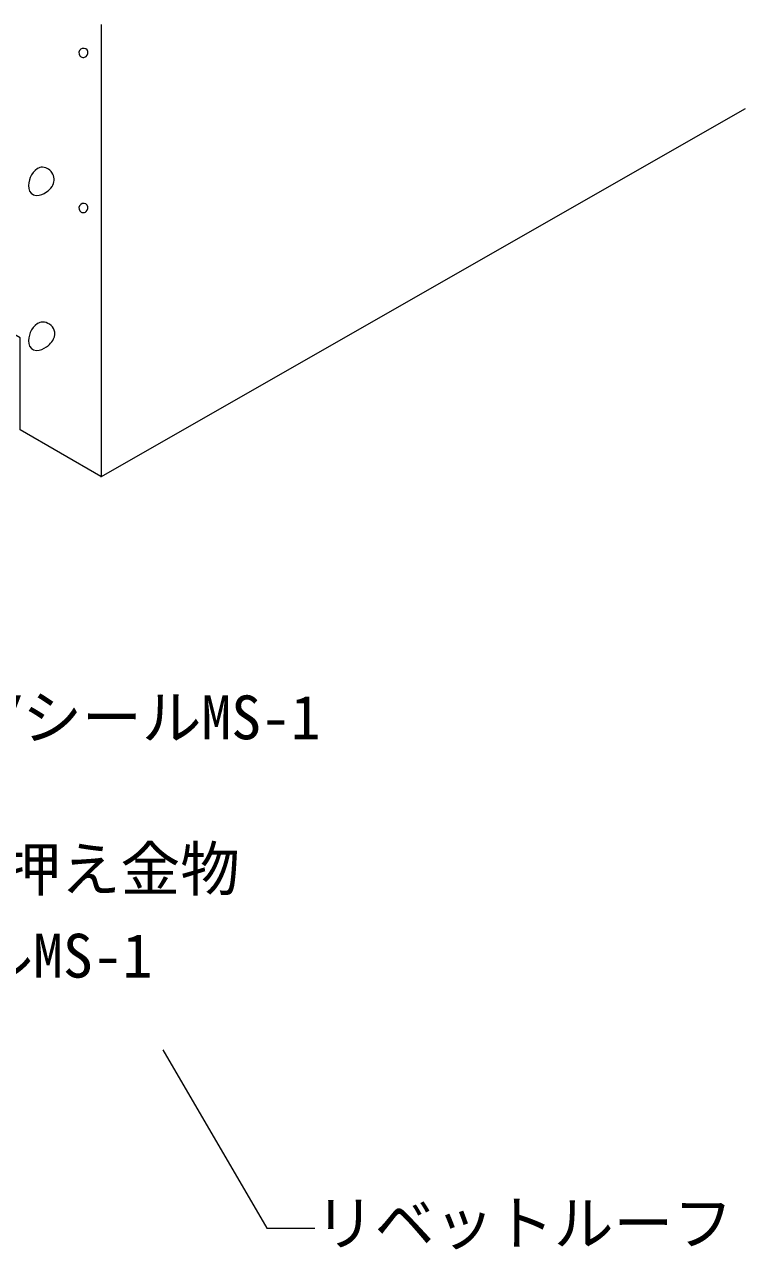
# Model space of a CAD drawing. Units: millimetres, scale not verified. Extents: x -9027 to 5741, y -559 to 9286.
# Drawn here: x 198 to 753, y -455 to 488 of the extents above; entities that cross this region are included whole.
import ezdxf
from ezdxf.enums import TextEntityAlignment as Align

# ---------------------------------------------------------------- set-up
doc = ezdxf.new("R2010")
doc.units = ezdxf.units.MM
doc.header["$LTSCALE"] = 10
doc.layers.add('0-0_文字', color=7, linetype='Continuous', lineweight=18)
doc.layers.add('0-1_レイヤー 3', color=7, linetype='Continuous', lineweight=18)
doc.styles.add('ＭＳ ゴシック', font='')
doc.styles.get('ＭＳ ゴシック').set_extended_font_data('MS Gothic')

msp = doc.modelspace()

# ---------------------------------------------------------------- linework, layer by layer
at = {"layer": '0-0_文字'}
msp.add_lwpolyline([(304.56, -301.33), (384.56, -438.53), (421.56, -438.53)], dxfattribs=at)
at = {"layer": '0-1_レイヤー 3'}
for p, q in [((256.96, 487.87), (256.96, 140.27)), ((256.76, 139.67), (753.16, 423.27))]:
    msp.add_line(p, q, dxfattribs=at)
msp.add_lwpolyline([(256.76, 140.07), (194.56, 175.87), (194.56, 246.67), (132.96, 282.27), (117.56, 220.27), (41.16, 264.67), (41.16, 486.27)], dxfattribs=at)
for centre, radius, start, end in [((243.44, 466.06), 3.62, 129.05838, 217.25607), ((243.24, 465.82), 3.32, 216.0543, 309.69567), ((243.3, 465.6), 3.91, 43.05579, 123.25866), ((243.04, 466.21), 3.74, 308.36402, 33.45543), ((211.96, 369.94), 8.13, 91.42488, 120.46591), ((211.11, 368.48), 9.61, 326.72931, 86.09191), ((217.17, 363.77), 16.15, 125.29737, 187.47535), ((207.34, 362.63), 6.25, 188.79729, 266.37963), ((206.82, 370.1), 13.71, 270.51139, 306.44422), ((205.14, 373.16), 17.17, 304.86189, 324.58719), ((243.44, 346.66), 3.62, 129.05838, 217.25607), ((243.35, 346.55), 3.65, 39.54759, 126.76686), ((243.04, 346.81), 3.74, 308.36402, 33.45543), ((243.24, 346.42), 3.32, 216.0543, 309.69567), ((217.33, 244.39), 16.31, 125.59013, 187.45634), ((212.23, 250.46), 8.42, 93.18149, 121.39335), ((211.72, 249.04), 9.83, 21.9174, 89.77555), ((207.75, 251.85), 13.84, 312.14536, 335.03289), ((212.18, 250.04), 9.06, 333.6283, 17.15589), ((207.31, 243.22), 6.22, 188.82378, 267.74059), ((206.58, 250.68), 13.68, 272.0115, 307.79159), ((202.73, 256.78), 20.87, 305.8809, 313.29536)]:
    msp.add_arc(centre, radius, start, end, dxfattribs=at)

# ---------------------------------------------------------------- texts
at = {"layer": '0-0_文字', "style": 'ＭＳ ゴシック'}
for s, p in [('AYシールMS-1', (150.36, -72.33)), ('YK押え金物', (133.96, -188.93)), ('AYシールMS-1', (20.76, -255.73)), ('リベットルーフ', (421.56, -461.53))]:
    msp.add_text(s, height=33.72, dxfattribs=at).set_placement(p, align=Align.BOTTOM_LEFT)

doc.saveas('drawing.dxf')
